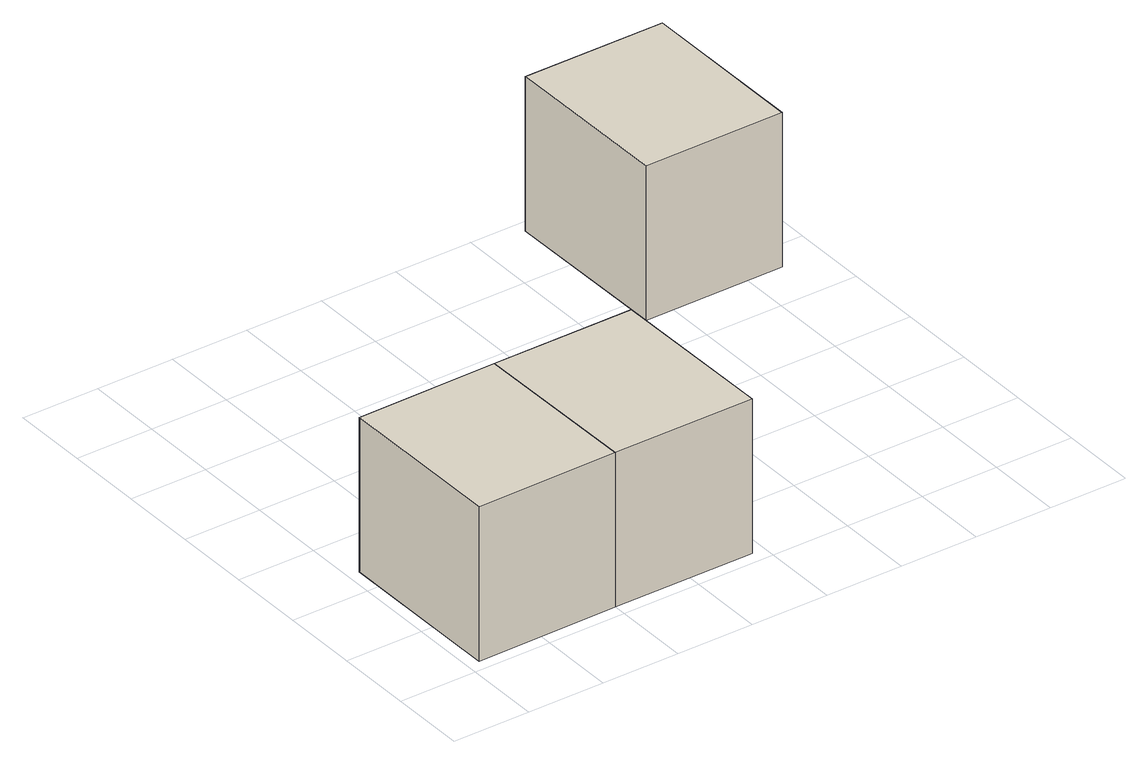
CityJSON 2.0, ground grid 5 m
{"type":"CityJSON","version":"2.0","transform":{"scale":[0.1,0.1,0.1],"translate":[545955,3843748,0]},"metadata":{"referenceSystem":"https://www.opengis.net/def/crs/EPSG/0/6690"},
"CityObjects":{
"building1":{"type":"Building","attributes":{"name":"テスト建物部分接続"},"children":["building1-1","building1-2","building1-3"]},
"building1-1":{"type":"BuildingPart","attributes":{"name":"テスト建物部分A","Height.highReference":"highestRoofEdge","Height.lowReference":"lowestGroundPoint","Height.status":"measured","measuredHeight":10},"parents":["building1"],"geometry":[{"type":"Solid","lod":"2","boundaries":[[[[0,1,2,3]],[[2,4,5,3]],[[1,6,4,2]],[[0,7,6,1]],[[3,5,7,0]],[[4,6,7,5]]]]}]},
"building1-2":{"type":"BuildingPart","attributes":{"name":"テスト建物部分B","Height.highReference":"highestRoofEdge","Height.lowReference":"lowestGroundPoint","Height.status":"measured","measuredHeight":10},"parents":["building1"],"geometry":[{"type":"Solid","lod":"2","boundaries":[[[[1,8,9,2]],[[9,10,4,2]],[[8,11,10,9]],[[1,6,11,8]],[[2,4,6,1]],[[10,11,6,4]]]]}]},
"building1-3":{"type":"BuildingPart","attributes":{"name":"テスト建物部分C","Height.highReference":"highestRoofEdge","Height.lowReference":"lowestGroundPoint","Height.status":"measured","measuredHeight":10},"parents":["building1"],"geometry":[{"type":"Solid","lod":"2","boundaries":[[[[12,13,14,15]],[[14,16,17,15]],[[13,18,16,14]],[[12,19,18,13]],[[15,17,19,12]],[[16,18,19,17]]]]}]}
},
"vertices":[
[8,118,0],[99,119,0],[100,8,0],[8,7,0],[100,8,100],[8,7,100],[99,119,100],[8,118,100],
[191,119,0],[192,8,0],[192,8,100],[191,119,100],
[281,342,0],[373,342,0],[373,231,0],[282,231,0],[373,231,100],[282,231,100],[373,342,100],[281,342,100]
]}
